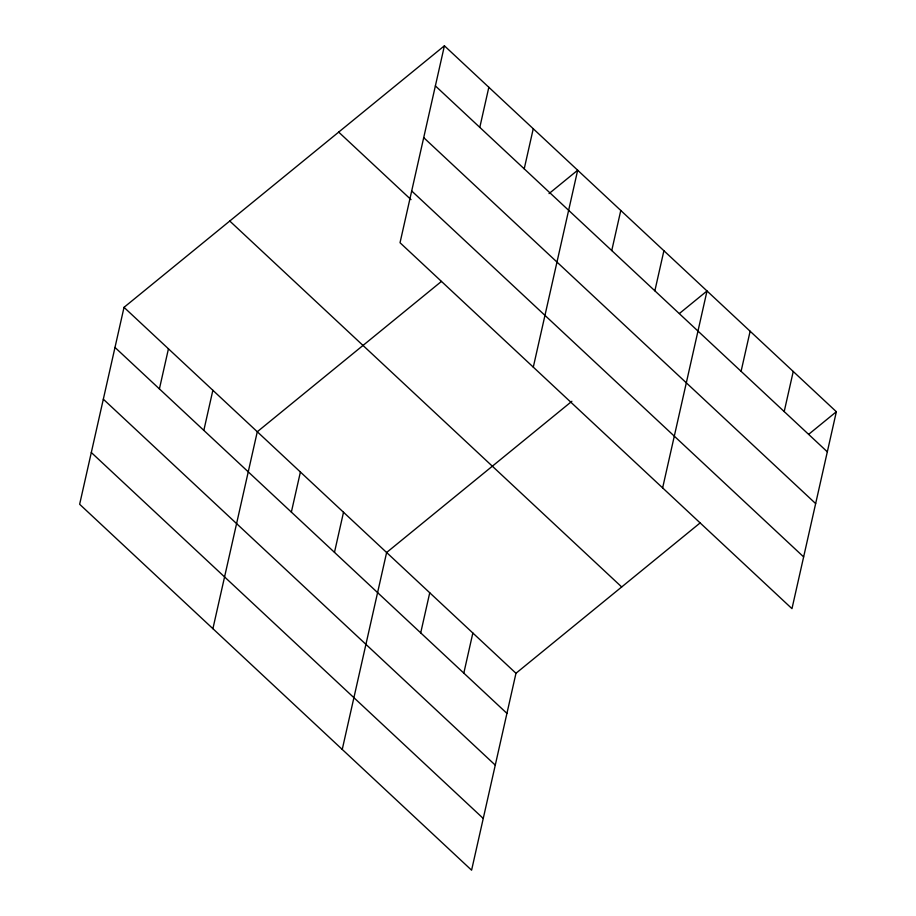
<?xml version="1.0" encoding="UTF-8"?>
<svg xmlns="http://www.w3.org/2000/svg" width="916" height="916" viewBox="0 0 916 916"><rect width="100%" height="100%" fill="white"/><g stroke="black" fill="none" stroke-linecap="round" stroke-linejoin="round"><path stroke-width="1.37" d="M444.409 45.8L400.029 242.729L791.974 608.659L836.354 411.731L444.409 45.8L124.026 307.341L79.646 504.269L471.591 870.2L515.971 673.271L700.122 522.933M159.407 388.911L168.441 348.813M203.833 430.383L212.867 390.285M212.901 628.685L257.281 431.757L441.443 281.418M291.368 512.101L300.402 472.015M334.477 552.359L343.511 512.262M479.801 127.37L488.835 87.272M342.24 749.448L386.621 552.508L571.87 401.288M524.215 168.842L533.249 128.744M420.707 632.864L429.741 592.767M463.817 673.111L472.851 633.013M533.295 367.144L577.675 170.216L549.039 193.597M611.751 250.56L620.785 210.462M654.86 290.819L663.905 250.721M662.634 487.907L707.015 290.967L679.477 313.444M741.09 371.324L750.124 331.226M784.199 411.57L793.245 371.472M808.817 434.207L836.354 411.731M435.375 85.898L827.32 451.828M423.719 137.652L815.652 503.582M411.696 190.975L803.641 556.905M338.691 132.11L410.998 199.619M229.756 221.031L621.689 586.961M124.026 307.341L515.971 673.271M114.992 347.439L506.926 713.369M103.325 399.193L495.27 765.123M91.314 452.515L483.247 818.446"/></g></svg>
